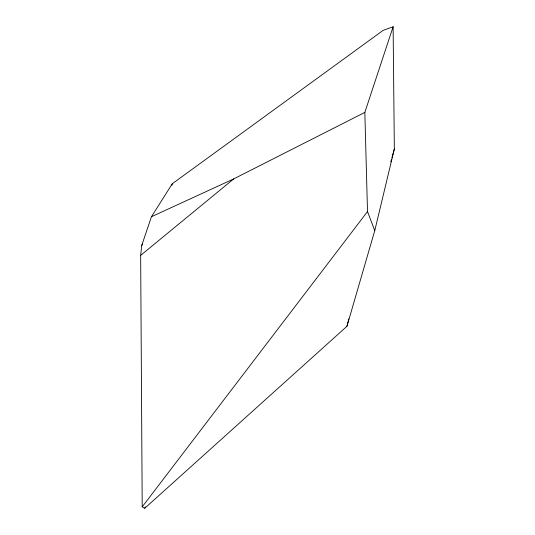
<?xml version="1.0" encoding="UTF-8"?>
<svg xmlns="http://www.w3.org/2000/svg" width="535" height="535" viewBox="0 0 535 535"><rect width="100%" height="100%" fill="white"/><g stroke="black" fill="none" stroke-linecap="round" stroke-linejoin="round"><path stroke-width="0.8" d="M140.658 255.389L141.748 245.425L151.452 216.728L172.337 183.699L383.08 30.401L393.118 26.75L394.342 148.977L374.761 230.638L346.961 326.27L144.771 508.25L142.21 506.852L140.658 255.389L233.661 178.924L364.837 112.41L393.118 26.75M346.961 326.27L348.312 320.786M348.479 320.104L348.813 318.753M390.831 161.851L391.486 159.437M391.928 157.832L394.342 148.977M171.889 185.257L172.337 183.699M144.771 508.25L145.406 506.779M141.748 245.425L142.557 244.094M142.21 506.852L367.498 211.566L364.837 112.41M151.452 216.728L233.661 178.924M367.498 211.566L374.761 230.638"/></g></svg>
